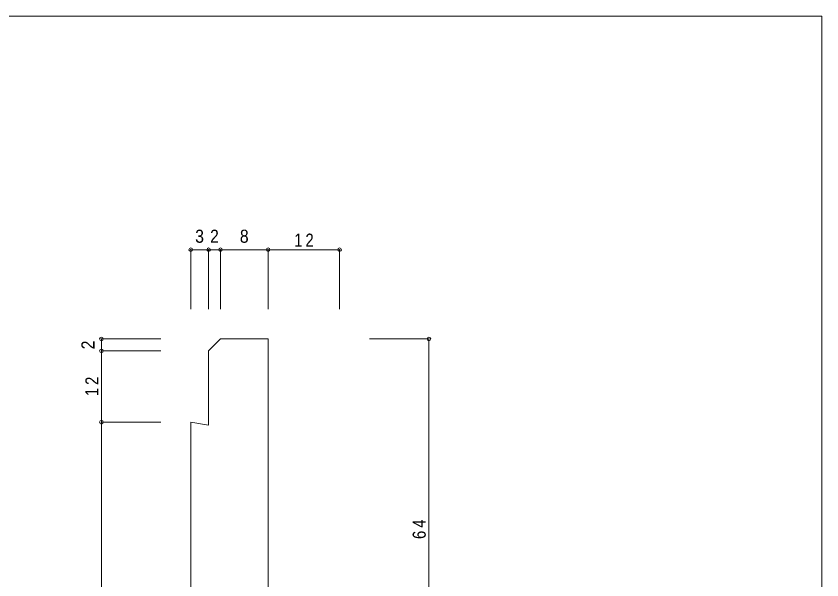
# Model space of a CAD drawing. Units: millimetres at full size, sheet at 1:1. Extents: x -141 to 141, y -98 to 98.
# Drawn here: x 5.7 to 141, y 2.8 to 97.5 of the extents above; entities that cross this region are included whole.
import ezdxf
from ezdxf.enums import TextEntityAlignment as Align

# ---------------------------------------------------------------- set-up
doc = ezdxf.new("R2010")
doc.units = ezdxf.units.MM
doc.header["$PDMODE"] = 32
doc.header["$PDSIZE"] = 0.6
for name, color, linetype, lineweight in [('0-0_ＫＢ製品', 2, 'Continuous', 9), ('0-3_寸法', 4, 'Continuous', 9), ('F-0_図面枠', 5, 'Continuous', 9)]:
    doc.layers.add(name, color=color, linetype=linetype, lineweight=lineweight)
doc.styles.add('HGｺﾞｼｯｸM', font='')
doc.styles.get('HGｺﾞｼｯｸM').set_extended_font_data('HGｺﾞｼｯｸM')

msp = doc.modelspace()

# ---------------------------------------------------------------- linework, layer by layer
at = {"layer": '0-0_ＫＢ製品'}
for p, q in [((38, 41.25), (40, 43.25)), ((38, 41.25), (38, 28.75)), ((35, 29.25), (38, 28.75)), ((35, -29.75), (35, 29.25))]:
    msp.add_line(p, q, dxfattribs=at)
msp.add_lwpolyline([(60, -20.75), (48, -20.75), (48, 43.25), (40, 43.25)], dxfattribs=at)
at = {"layer": '0-3_寸法'}
for p, q in [((35, 58.25), (38, 58.25)), ((35, 58.25), (35, 48.25)), ((38, 58.25), (38, 48.25)), ((38, 58.25), (40, 58.25)), ((40, 58.25), (40, 48.25)), ((40, 58.25), (48, 58.25)), ((48, 58.25), (48, 48.25)), ((48, 58.25), (60, 58.25)), ((60, 58.25), (60, 48.25)), ((20, 41.25), (20, 43.25)), ((20, 43.25), (30, 43.25)), ((75, 43.25), (65, 43.25)), ((75, -20.75), (75, 43.25)), ((20, 29.25), (20, 41.25)), ((20, 41.25), (30, 41.25)), ((20, -30.75), (20, 29.25)), ((20, 29.25), (30, 29.25))]:
    msp.add_line(p, q, dxfattribs=at)
for p in [(35, 58.25), (38, 58.25), (40, 58.25), (48, 58.25), (60, 58.25), (20, 43.25), (75, 43.25), (20, 41.25), (20, 29.25)]:
    msp.add_point(p, dxfattribs=at)
at = {"layer": 'F-0_図面枠'}
for p, q in [((-141, 97.5), (141, 97.5)), ((141, 97.5), (141, -97.5))]:
    msp.add_line(p, q, dxfattribs=at)

# ---------------------------------------------------------------- texts
at = {"layer": '0-3_寸法', "color": 7, "style": 'HGｺﾞｼｯｸM', "width": 0.9}
for s, p in [('3', (35.75, 58.75)), ('2', (38.25, 58.75)), ('8', (43.25, 58.75))]:
    msp.add_text(s, height=2.199, dxfattribs=at).set_placement(p, align=Align.BOTTOM_LEFT)
msp.add_text('2', height=2.199, rotation=90, dxfattribs=at).set_placement((19.5, 41.5), align=Align.BOTTOM_LEFT)
at = {"layer": '0-3_寸法', "color": 7, "insert": (52.375, 58.75), "char_height": 2.199, "attachment_point": 7, "style": 'HGｺﾞｼｯｸM'}
msp.add_mtext('\\T1.36;\\W0.85;12', dxfattribs=at)
at = {"layer": '0-3_寸法', "color": 7, "char_height": 2.199, "attachment_point": 7, "rotation": 90, "style": 'HGｺﾞｼｯｸM'}
for s, insert in [('\\T1.36;\\W0.85;12', (19.5, 33.625)), ('\\T1.36;\\W0.85;64', (74.5, 9.625))]:
    msp.add_mtext(s, dxfattribs=dict(at, insert=insert))

doc.saveas('drawing.dxf')
